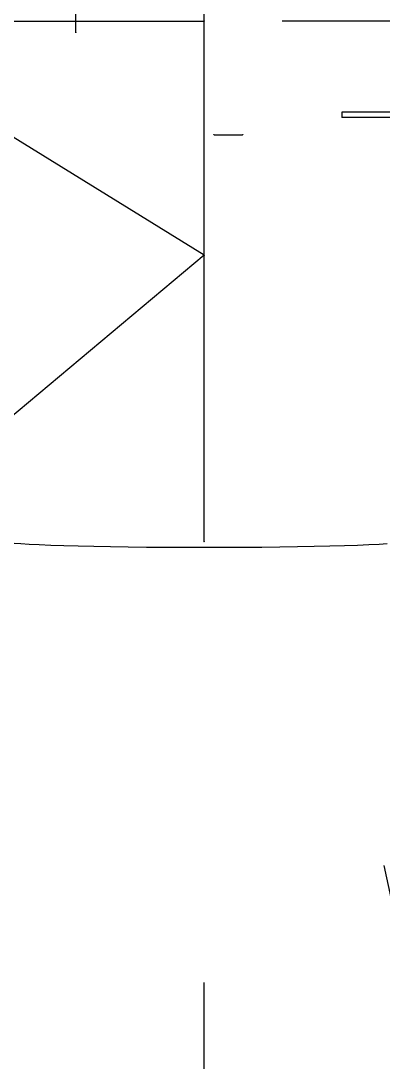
# Model space of a CAD drawing. Header units: millimetres. Extents: x 150209.93 to 150215.05, y 136675.65 to 136679.93.
# Drawn here: x 150211.2822 to 150211.31, y 136677.7148 to 136677.7948 of the extents above; entities that cross this region are included whole.
import ezdxf

# ---------------------------------------------------------------- set-up
doc = ezdxf.new("R2010")
doc.units = ezdxf.units.MM
doc.header["$LTSCALE"] = 0.25
doc.linetypes.add('CENTER', pattern=[50.8, 31.75, -6.35, 6.35, -6.35])
doc.linetypes.add('XKITLINE00', pattern=[0])

# ---------------------------------------------------------------- blocks, each defined once
blk = doc.blocks.new('çatıı')
at = {"color": 8, "linetype": 'CENTER'}
for p, q in [((12013.58, 11633.65), (11840, 10820.27)), ((11840, 10620.27), (11840, 11020.27)), ((11840, 10730.27), (11549.01, 10910.27)), ((11790.72, 10815.77), (11790.72, 10824.77)), ((11606.49, 10820.27), (11840, 10820.27)), ((11606.49, 10820.27), (11840, 10820.27)), ((12370, 10820.27), (11840, 10820.27)), ((12013.58, 10006.9), (11840, 10820.27)), ((11843.84, 10776.6), (11854.8, 10776.6)), ((11840, 10730.27), (11005.43, 10031.45)), ((11840, 8951.04), (11840, 10620.27))]:
    blk.add_line(p, q, dxfattribs=at)
at = {"color": 8, "linetype": 'XKITLINE00'}
for p, q in [((11936.23, 10785.27), (11892.88, 10785.27)), ((11892.88, 10785.27), (11892.88, 10783.27)), ((11936.23, 10783.27), (11892.88, 10783.27)), ((11769.6, 10619.39), (11767.08, 10619.61)), ((11769.6, 10619.39), (11767.08, 10619.61)), ((11772.79, 10619.19), (11769.6, 10619.39)), ((11776.64, 10619), (11772.79, 10619.19)), ((11781.09, 10618.82), (11776.64, 10619)), ((11786.11, 10618.65), (11781.09, 10618.82)), ((11791.65, 10618.5), (11786.11, 10618.65)), ((11797.66, 10618.36), (11791.65, 10618.5)), ((11804.07, 10618.25), (11797.66, 10618.36)), ((11810.83, 10618.15), (11804.07, 10618.25)), ((11817.88, 10618.07), (11810.83, 10618.15)), ((11825.13, 10618.02), (11817.88, 10618.07)), ((11832.53, 10617.99), (11825.13, 10618.02)), ((11840, 10617.97), (11832.53, 10617.99)), ((11847.46, 10617.99), (11840, 10617.97)), ((11854.86, 10618.02), (11847.46, 10617.99)), ((11862.12, 10618.07), (11854.86, 10618.02)), ((11869.16, 10618.15), (11862.12, 10618.07)), ((11875.92, 10618.25), (11869.16, 10618.15)), ((11882.33, 10618.36), (11875.92, 10618.25)), ((11888.34, 10618.5), (11882.33, 10618.36)), ((11893.88, 10618.65), (11888.34, 10618.5)), ((11898.9, 10618.82), (11893.88, 10618.65)), ((11903.35, 10619), (11898.9, 10618.82)), ((11907.2, 10619.19), (11903.35, 10619)), ((11910.39, 10619.39), (11907.2, 10619.19))]:
    blk.add_line(p, q, dxfattribs=at)
for centre in [(11840, 10820.27), (11840, 10820.27), (11840, 10820.27), (11840, 10820.27), (11840, 10820.27), (11790.72, 10815.77), (11843.84, 10776.6), (11854.8, 10776.6), (11840, 10730.27), (11840, 10730.27), (11840, 10620.27), (11840, 10620.27)]:
    blk.add_circle(centre, 0.05, dxfattribs=at)

msp = doc.modelspace()

# ---------------------------------------------------------------- block references
at = {"xscale": 0.0002000170049888334, "yscale": 0.0002000170049888334, "zscale": 0.0002000170049888334}
msp.add_blockref('çatıı', (150208.928067, 136675.630592), dxfattribs=at)

doc.saveas('drawing.dxf')
